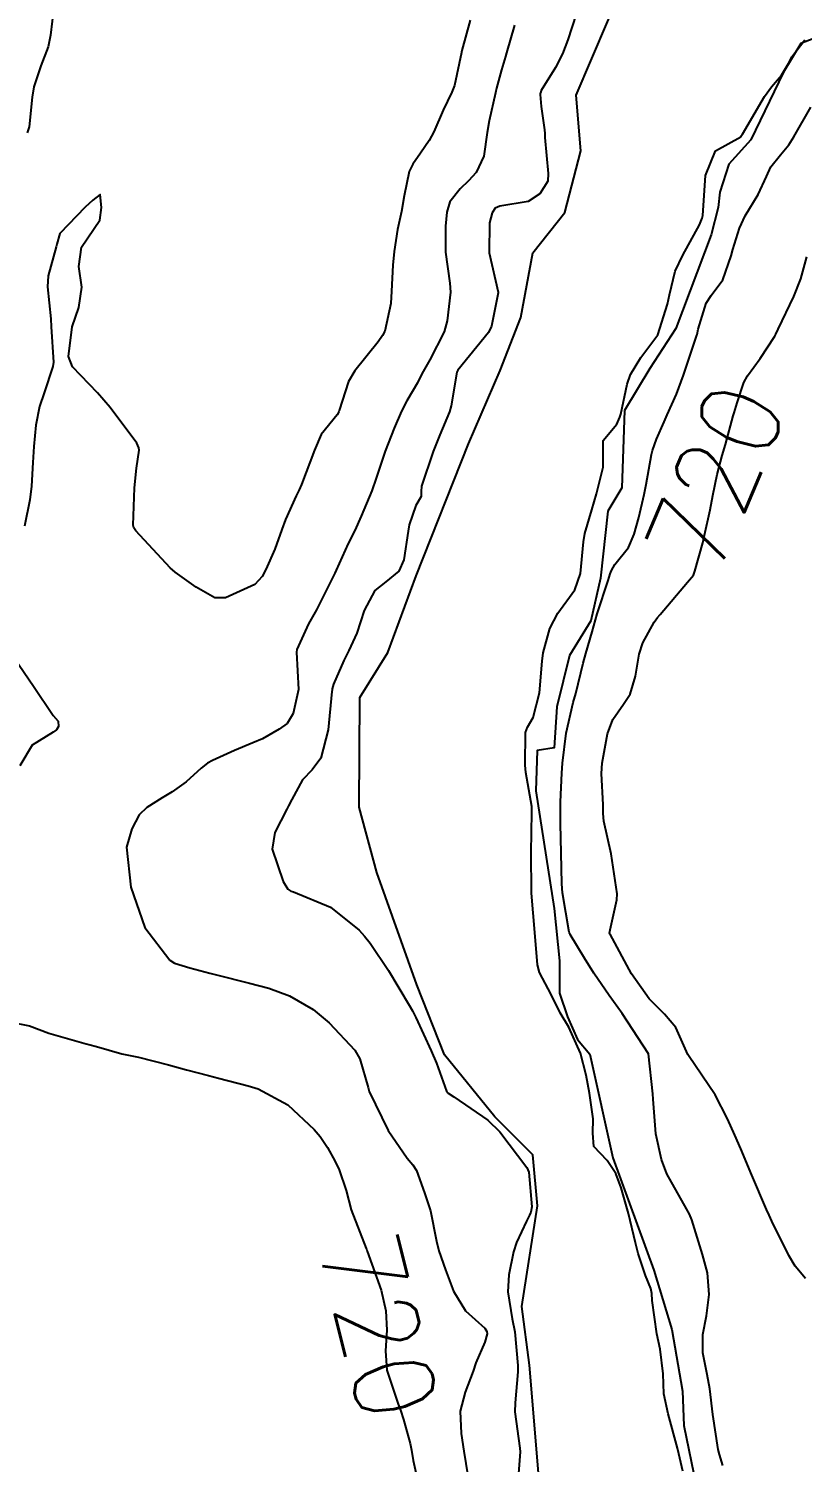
# Model space of a CAD drawing. Header units: metres. Extents: x 318500 to 325275, y 7408834 to 7428799.
# Drawn here: x 320905.6 to 320944.4, y 7415186.8 to 7415258.6 of the extents above; entities that cross this region are included whole.
import ezdxf
from ezdxf.enums import TextEntityAlignment as Align

# ---------------------------------------------------------------- set-up
doc = ezdxf.new("R2010")
doc.units = ezdxf.units.M
doc.header["$MEASUREMENT"] = 0
for name, color, linetype in [('Cotas', 45, 'Continuous'), ('Curvas de Nivel 1m', 11, 'Continuous'), ('Curvas de Nivel 5m', 15, 'Continuous'), ('Hidrografia', 140, 'Continuous'), ('Vias Primárias', 230, 'Continuous')]:
    doc.layers.add(name, color=color, linetype=linetype)
doc.styles.add('Style-STANDARD', font='STANDARD.shx')

msp = doc.modelspace()

# ---------------------------------------------------------------- linework, layer by layer
at = {"layer": 'Curvas de Nivel 1m', "flags": 128}
for points, elevation in [([(320906.9, 7415259.635), (320906.739, 7415258.225), (320906.614, 7415257.637), (320906.249, 7415256.697), (320905.9, 7415255.644), (320905.81, 7415255.119), (320905.66, 7415253.646), (320905.569, 7415253.343)], 721), ([(320933.038, 7415259.285), (320932.625, 7415257.996), (320932.354, 7415257.294), (320932.008, 7415256.601), (320931.292, 7415255.454), (320931.253, 7415255.348), (320931.243, 7415255.311), (320931.236, 7415255.257), (320931.284, 7415254.66), (320931.456, 7415253.491), (320931.466, 7415253.307), (320931.468, 7415253.106), (320931.635, 7415251.304), (320931.615, 7415250.924), (320931.225, 7415250.28), (320930.637, 7415249.897), (320929.215, 7415249.673), (320928.981, 7415249.566), (320928.829, 7415249.336), (320928.704, 7415248.837), (320928.681, 7415247.338), (320929.127, 7415245.364), (320929.129, 7415245.33), (320928.805, 7415243.665), (320928.647, 7415243.337), (320927.111, 7415241.454), (320927.067, 7415241.361), (320926.782, 7415239.667), (320926.699, 7415239.366), (320926.219, 7415238.216), (320925.876, 7415237.378), (320925.296, 7415235.649), (320925.275, 7415235.386), (320925.273, 7415235.14), (320925.019, 7415234.676), (320924.684, 7415233.715), (320924.634, 7415233.394), (320924.419, 7415231.955), (320924.16, 7415231.398), (320923.515, 7415230.854), (320922.96, 7415230.422), (320922.437, 7415229.418), (320922.067, 7415228.288), (320921.656, 7415227.429), (320921.415, 7415226.93), (320920.894, 7415225.739), (320920.829, 7415225.503), (320920.82, 7415225.441), (320920.813, 7415225.365), (320920.621, 7415223.444), (320920.263, 7415222.034), (320919.823, 7415221.455), (320919.339, 7415220.956), (320918.817, 7415219.965), (320918.645, 7415219.639), (320918.553, 7415219.473), (320917.96, 7415218.317), (320917.827, 7415217.48), (320918.377, 7415215.863), (320918.617, 7415215.471), (320918.759, 7415215.376), (320918.889, 7415215.337), (320920.747, 7415214.569), (320922.187, 7415213.418), (320922.44, 7415213.127), (320922.724, 7415212.767), (320923.647, 7415211.401), (320924.684, 7415209.675), (320924.853, 7415209.387), (320925.007, 7415209.053), (320925.778, 7415207.373), (320926.042, 7415206.767), (320926.544, 7415205.361), (320926.628, 7415205.257), (320926.909, 7415205.073), (320928.609, 7415203.909), (320929.217, 7415203.324), (320930.574, 7415201.547), (320930.674, 7415201.308), (320930.812, 7415199.566), (320930.77, 7415199.307), (320930.7, 7415199.156), (320930.543, 7415198.861), (320930.056, 7415197.785), (320929.906, 7415197.316), (320929.662, 7415196.159), (320929.62, 7415195.319), (320929.828, 7415193.965), (320929.962, 7415193.315), (320930.123, 7415191.635), (320930.114, 7415191.313), (320929.978, 7415189.753), (320929.966, 7415189.314), (320930.219, 7415187.484), (320930.232, 7415187.312), (320930.108, 7415185.568)], 718), ([(320929.944, 7415258.728), (320929.544, 7415257.337), (320929.494, 7415257.161), (320929.307, 7415256.497), (320929.054, 7415255.582), (320928.994, 7415255.343), (320928.675, 7415253.947), (320928.581, 7415253.347), (320928.421, 7415252.174), (320928.03, 7415251.348), (320927.646, 7415250.942), (320927.228, 7415250.536), (320926.709, 7415249.877), (320926.559, 7415249.37), (320926.493, 7415248.661), (320926.492, 7415247.37), (320926.72, 7415245.813), (320926.744, 7415245.366), (320926.582, 7415243.924), (320926.436, 7415243.37), (320925.713, 7415241.978), (320925.374, 7415241.386), (320925.287, 7415241.208), (320925.102, 7415240.826), (320924.566, 7415239.917), (320924.304, 7415239.398), (320923.922, 7415238.547), (320923.482, 7415237.406), (320923.036, 7415236.046), (320922.807, 7415235.413), (320922.28, 7415234.151), (320921.955, 7415233.426), (320921.635, 7415232.785), (320921.026, 7415231.439), (320920.969, 7415231.299), (320920.05, 7415229.454), (320919.645, 7415228.754), (320919.062, 7415227.468), (320919.05, 7415227.336), (320919.136, 7415225.466), (320918.878, 7415224.268), (320918.57, 7415223.776), (320918.179, 7415223.477), (320917.342, 7415223.006), (320916.86, 7415222.804), (320915.933, 7415222.424), (320914.846, 7415221.912), (320914.594, 7415221.774), (320914.276, 7415221.528), (320913.52, 7415220.849), (320912.822, 7415220.347), (320912.325, 7415220.047), (320911.548, 7415219.563), (320911.179, 7415219.194), (320910.799, 7415218.502), (320910.539, 7415217.574), (320910.76, 7415215.57), (320911.45, 7415213.563), (320912.714, 7415211.924), (320912.941, 7415211.776), (320913.708, 7415211.535), (320914.706, 7415211.267), (320915.04, 7415211.18), (320916.699, 7415210.764), (320917.662, 7415210.514), (320918.69, 7415210.135), (320919.875, 7415209.452), (320920.67, 7415208.782), (320921.963, 7415207.42), (320922.215, 7415206.986), (320922.631, 7415205.553), (320922.665, 7415205.41), (320922.686, 7415205.352), (320923.624, 7415203.4), (320924.579, 7415202.001), (320924.861, 7415201.672), (320925.039, 7415201.383), (320925.446, 7415200.264), (320925.751, 7415199.372), (320926.051, 7415197.844), (320926.172, 7415197.365), (320926.506, 7415196.425), (320926.895, 7415195.354), (320927.501, 7415194.365), (320928.472, 7415193.494), (320928.572, 7415193.329), (320928.583, 7415193.215), (320928.462, 7415192.789), (320928.02, 7415191.763), (320927.875, 7415191.338), (320927.482, 7415190.286), (320927.235, 7415189.348), (320927.278, 7415188.226), (320927.422, 7415187.345), (320927.61, 7415186.103)], 719), ([(320938.377, 7415186.339), (320938.174, 7415187.203), (320938.108, 7415187.49), (320937.637, 7415189.212), (320937.425, 7415190.21), (320937.381, 7415191.216), (320937.238, 7415192.439), (320937.076, 7415193.221), (320936.838, 7415194.882), (320936.814, 7415195.225), (320936.764, 7415195.487), (320936.509, 7415196.14), (320936.13, 7415197.234), (320936.002, 7415197.761), (320935.655, 7415199.239), (320935.284, 7415200.528), (320935.019, 7415201.246), (320934.586, 7415201.891), (320933.915, 7415202.585), (320933.876, 7415203.261), (320933.894, 7415203.977), (320933.698, 7415205.264), (320933.538, 7415206.165), (320933.247, 7415207.271), (320932.669, 7415208.566), (320932.234, 7415209.287), (320931.789, 7415210.198), (320931.209, 7415211.303), (320931.096, 7415211.687), (320930.96, 7415213.307), (320930.796, 7415215.273), (320930.795, 7415215.309), (320930.79, 7415217.31), (320930.826, 7415219.31), (320930.815, 7415219.616), (320930.52, 7415221.313), (320930.479, 7415221.68), (320930.508, 7415223.314), (320930.599, 7415223.587), (320930.878, 7415224.064), (320931.195, 7415225.305), (320931.329, 7415226.889), (320931.38, 7415227.303), (320931.718, 7415228.518), (320932.123, 7415229.292), (320932.962, 7415230.462), (320933.253, 7415231.276), (320933.404, 7415232.863), (320933.466, 7415233.273), (320933.823, 7415234.463), (320934.054, 7415235.265), (320934.38, 7415236.597), (320934.381, 7415237.26), (320934.385, 7415237.935), (320935.073, 7415238.753), (320935.227, 7415239.099), (320935.264, 7415239.248), (320935.584, 7415240.764), (320935.76, 7415241.243), (320936.264, 7415242.093), (320937.13, 7415243.23), (320937.612, 7415244.765), (320937.705, 7415245.222), (320937.989, 7415246.407), (320938.372, 7415247.212), (320939.205, 7415248.74), (320939.345, 7415249.063), (320939.37, 7415249.198), (320939.483, 7415250.951), (320939.515, 7415251.197), (320940.014, 7415252.437), (320941.269, 7415253.141), (320941.288, 7415253.162), (320941.293, 7415253.18), (320941.365, 7415253.272), (320942.461, 7415255.162), (320942.813, 7415255.642), (320943.306, 7415256.233), (320943.659, 7415256.801), (320943.832, 7415257.142), (320944.474, 7415257.992)], 718), ([(320940.382, 7415186.624), (320940.201, 7415187.173), (320940.147, 7415187.421), (320939.867, 7415189.178), (320939.716, 7415190.464), (320939.587, 7415191.183), (320939.376, 7415192.267), (320939.379, 7415193.186), (320939.552, 7415194.116), (320939.698, 7415195.182), (320939.601, 7415196.274), (320939.352, 7415197.188), (320938.817, 7415198.925), (320938.706, 7415199.198), (320938.554, 7415199.466), (320937.579, 7415201.215), (320937.309, 7415201.941), (320937.027, 7415203.224), (320936.884, 7415204.968), (320936.87, 7415205.226), (320936.66, 7415207.23), (320935.343, 7415209.243), (320934.694, 7415210.155), (320933.918, 7415211.262), (320933.46, 7415212.012), (320932.729, 7415213.212), (320932.703, 7415213.253), (320932.696, 7415213.281), (320932.692, 7415213.319), (320932.353, 7415215.286), (320932.314, 7415215.74), (320932.281, 7415217.288), (320932.254, 7415218.738), (320932.246, 7415219.288), (320932.253, 7415219.854), (320932.319, 7415221.288), (320932.351, 7415221.784), (320932.534, 7415223.285), (320932.885, 7415224.827), (320933.016, 7415225.278), (320933.393, 7415226.792), (320933.522, 7415227.271), (320933.842, 7415228.361), (320934.094, 7415229.263), (320934.641, 7415230.929), (320934.745, 7415231.253), (320934.8, 7415231.425), (320934.977, 7415231.721), (320935.649, 7415232.584), (320935.94, 7415233.241), (320936.169, 7415234.082), (320936.438, 7415235.236), (320936.533, 7415235.737), (320936.807, 7415237.232), (320936.857, 7415237.428), (320937.062, 7415238.002), (320937.431, 7415238.868), (320937.597, 7415239.222), (320938.06, 7415240.251), (320938.398, 7415241.211), (320939.033, 7415243.106), (320939.072, 7415243.201), (320939.083, 7415243.249), (320939.135, 7415243.502), (320939.533, 7415244.816), (320939.787, 7415245.191), (320940.374, 7415245.98), (320940.787, 7415247.184), (320940.873, 7415247.504), (320941.204, 7415248.565), (320941.49, 7415249.176), (320942.147, 7415250.245), (320942.558, 7415251.16), (320942.776, 7415251.628), (320943.256, 7415252.24), (320943.674, 7415252.734), (320943.926, 7415253.14), (320944.777, 7415254.62)], 719)]:
    msp.add_lwpolyline(points, dxfattribs=dict(at, elevation=elevation))
at = {"layer": 'Curvas de Nivel 5m', "elevation": 720, "flags": 128}
for points in [[(320927.725, 7415258.976), (320927.321, 7415257.456), (320927.302, 7415257.379), (320927.298, 7415257.36), (320926.946, 7415255.714), (320926.816, 7415255.367), (320926.384, 7415254.477), (320925.915, 7415253.38), (320925.687, 7415252.96), (320925.254, 7415252.324), (320924.868, 7415251.771), (320924.685, 7415251.396), (320924.434, 7415250.186), (320924.294, 7415249.399), (320924.101, 7415248.501), (320923.928, 7415247.403), (320923.865, 7415246.718), (320923.795, 7415245.404), (320923.755, 7415244.8), (320923.466, 7415243.407), (320923.341, 7415243.194), (320923.125, 7415242.883), (320921.968, 7415241.427), (320921.643, 7415240.891), (320921.18, 7415239.439), (320921.154, 7415239.364), (320921.077, 7415239.227), (320920.279, 7415238.235), (320919.937, 7415237.457), (320919.294, 7415235.728), (320919.169, 7415235.468), (320919.123, 7415235.374), (320919.025, 7415235.163), (320918.496, 7415233.987), (320918.312, 7415233.477), (320917.965, 7415232.501), (320917.513, 7415231.485), (320917.319, 7415231.134), (320916.962, 7415230.727), (320915.496, 7415230.052), (320914.955, 7415230.065), (320914.023, 7415230.596), (320912.968, 7415231.337), (320912.715, 7415231.553), (320910.998, 7415233.42), (320910.902, 7415233.571), (320910.875, 7415233.699), (320910.939, 7415235.571), (320911.04, 7415236.556), (320911.165, 7415237.453), (320911.155, 7415237.569), (320911.053, 7415237.803), (320909.717, 7415239.59), (320909.091, 7415240.324), (320907.828, 7415241.619), (320907.637, 7415242.144), (320907.826, 7415243.62), (320908.157, 7415244.602), (320908.305, 7415245.613), (320908.146, 7415246.645), (320908.291, 7415247.613), (320909.204, 7415248.963), (320909.291, 7415249.599), (320909.22, 7415250.244), (320908.849, 7415249.972), (320908.476, 7415249.611), (320907.197, 7415248.303), (320907.059, 7415247.764), (320907.025, 7415247.632), (320906.619, 7415246.185), (320906.588, 7415245.636), (320906.746, 7415244.024), (320906.776, 7415243.634), (320906.884, 7415241.861), (320906.858, 7415241.633), (320906.412, 7415240.315), (320906.193, 7415239.639), (320905.997, 7415238.71), (320905.906, 7415237.641), (320905.852, 7415236.832), (320905.788, 7415235.642), (320905.706, 7415234.957), (320905.426, 7415233.646)], [(320944.509, 7415195.979), (320943.99, 7415196.603), (320943.677, 7415197.133), (320942.832, 7415198.86), (320942.688, 7415199.148), (320942.554, 7415199.445), (320941.822, 7415201.158), (320941.282, 7415202.474), (320940.975, 7415203.166), (320940.612, 7415203.978), (320939.993, 7415205.18), (320938.659, 7415207.14), (320938.628, 7415207.2), (320938.018, 7415208.554), (320937.454, 7415209.218), (320936.691, 7415209.978), (320935.8, 7415211.239), (320934.73, 7415213.216), (320934.717, 7415213.237), (320934.707, 7415213.273), (320934.733, 7415213.43), (320935.067, 7415214.936), (320935.092, 7415215.247), (320934.79, 7415217.25), (320934.421, 7415218.871), (320934.392, 7415219.256), (320934.381, 7415219.692), (320934.308, 7415221.258), (320934.331, 7415221.774), (320934.607, 7415223.254), (320934.877, 7415223.967), (320935.401, 7415224.729), (320935.741, 7415225.241), (320936.007, 7415226.135), (320936.183, 7415227.237), (320936.364, 7415227.8), (320936.944, 7415228.849), (320937.104, 7415229.071), (320937.239, 7415229.226), (320938.6, 7415230.839), (320938.902, 7415231.201), (320938.929, 7415231.242), (320938.973, 7415231.393), (320939.37, 7415232.819), (320939.463, 7415233.193), (320939.743, 7415234.465), (320939.88, 7415235.187), (320940.088, 7415236.232), (320940.34, 7415237.181), (320940.5, 7415237.737), (320940.893, 7415239.173), (320940.937, 7415239.317), (320941.09, 7415239.823), (320941.432, 7415240.84), (320941.607, 7415241.165), (320942.243, 7415242.035), (320942.97, 7415243.152), (320943.029, 7415243.263), (320943.144, 7415243.501), (320943.929, 7415245.138), (320944.276, 7415246.031), (320944.569, 7415247.129)], [(320904.911, 7415227.061), (320905.887, 7415225.64), (320906.875, 7415224.174), (320907.124, 7415223.878), (320907.142, 7415223.626), (320907.037, 7415223.458), (320906.865, 7415223.327), (320905.82, 7415222.676), (320905.203, 7415221.646)], [(320904.668, 7415208.835), (320905.68, 7415208.625), (320906.66, 7415208.269), (320908.521, 7415207.733), (320908.652, 7415207.703), (320909.042, 7415207.594), (320910.305, 7415207.233), (320910.646, 7415207.17), (320911.138, 7415207.072), (320912.641, 7415206.675), (320913.538, 7415206.436), (320914.636, 7415206.139), (320915.136, 7415206.014), (320916.631, 7415205.633), (320917.125, 7415205.485), (320918.618, 7415204.684), (320919.928, 7415203.45), (320920.235, 7415203.086), (320920.587, 7415202.54), (320920.976, 7415201.834), (320921.185, 7415201.431), (320921.52, 7415200.386), (320921.781, 7415199.422), (320922.521, 7415197.482), (320922.555, 7415197.41), (320922.585, 7415197.344), (320923.277, 7415195.402), (320923.515, 7415194.364), (320923.565, 7415193.399), (320923.491, 7415192.363), (320923.571, 7415191.399), (320924.122, 7415189.685), (320924.247, 7415189.392), (320924.405, 7415188.928), (320924.727, 7415187.719), (320924.793, 7415187.384), (320924.888, 7415186.877), (320925.208, 7415185.377)]]:
    msp.add_lwpolyline(points, dxfattribs=at)
at = {"layer": 'Hidrografia'}
for points in [[(320931.164, 7415186.051), (320930.707, 7415191.64), (320930.313, 7415194.589), (320931.1, 7415199.624), (320930.87, 7415202.179), (320928.968, 7415204.079), (320926.44, 7415207.174), (320925.062, 7415210.679), (320923.058, 7415216.302), (320922.172, 7415219.578), (320922.205, 7415225.065), (320923.616, 7415227.326), (320925.026, 7415231.159), (320927.651, 7415237.768), (320929.226, 7415241.438), (320930.275, 7415244.091), (320930.867, 7415247.323), (320932.475, 7415249.354), (320933.262, 7415252.434), (320933.032, 7415255.218), (320935.395, 7415260.748), (320938.118, 7415263.598), (320943.505, 7415271.771), (320946.194, 7415274.817)], [(320946.148, 7415258.535), (320944.283, 7415257.803), (320943.417, 7415256.373), (320941.781, 7415252.996), (320940.682, 7415251.765), (320940.216, 7415250.368), (320940.149, 7415249.603), (320939.783, 7415248.239), (320938.015, 7415243.536), (320936.716, 7415241.54), (320935.451, 7415239.445), (320935.315, 7415235.564), (320934.616, 7415234.4), (320934.249, 7415231.041), (320933.767, 7415228.904), (320932.703, 7415227.179), (320932.063, 7415224.603), (320931.929, 7415222.553), (320931.088, 7415222.419), (320931.02, 7415220.403), (320931.928, 7415214.508), (320932.198, 7415211.888), (320932.198, 7415210.263), (320932.602, 7415209.087), (320933.107, 7415207.945), (320933.712, 7415207.206), (320934.863, 7415202.016), (320936.915, 7415196.399), (320937.824, 7415193.43), (320938.362, 7415190.339), (320938.429, 7415188.626), (320939.035, 7415185.612)]]:
    msp.add_lwpolyline(points, dxfattribs=at)
at = {"layer": 'Vias Primárias'}
msp.add_lwpolyline([(321109.374, 7414841.125, 0), (321121.447, 7414845.471, -0.165445)], format="xyb", dxfattribs=at)

# ---------------------------------------------------------------- texts
at = {"layer": 'Cotas', "style": 'Style-STANDARD'}
for rotation, p in [(67.13075, (320940.021, 7415236.118, 720)), (284.10529, (320923.161, 7415193.603, 720))]:
    msp.add_text('720', height=4, rotation=rotation, dxfattribs=at).set_placement(p, align=Align.MIDDLE_CENTER)

doc.saveas('drawing.dxf')
